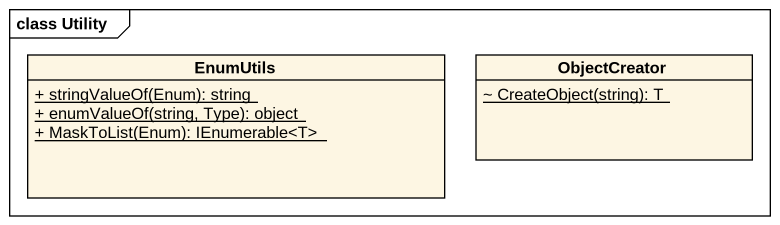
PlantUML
@startuml
mainframe class Utility
hide circle
hide empty members
skinparam classAttributeIconSize 0
class EnumUtils {
  {static} + stringValueOf(Enum): string
  {static} + enumValueOf(string, Type): object
  {static} + MaskToList(Enum): IEnumerable<T>
}
class ObjectCreator {
  {static} ~ CreateObject(string): T
}
@enduml
